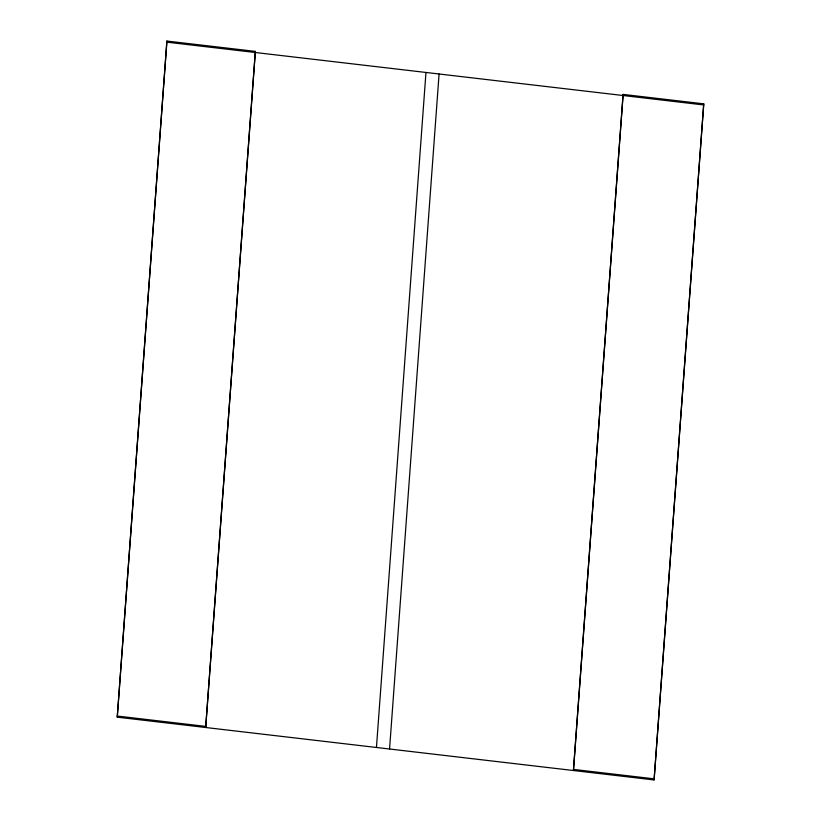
<?xml version="1.0" encoding="UTF-8"?>
<svg xmlns="http://www.w3.org/2000/svg" width="821" height="821" viewBox="0 0 821 821"><rect width="100%" height="100%" fill="white"/><g stroke="black" fill="none" stroke-linecap="round" stroke-linejoin="round"><path stroke-width="1.23" d="M623.108 94.405L573.438 770.519L623.108 94.405L703.751 103.836L654.091 779.95L117.249 717.164L166.909 41.05L255.352 51.395L205.681 727.509L255.352 51.395M117.249 717.164L166.909 41.05M376.449 747.479L425.966 72.464M389.554 749.009L439.081 73.993M654.091 779.95L703.751 103.836M166.766 42.148L703.607 104.934M117.393 716.066L205.835 726.411M573.581 769.421L654.234 778.852"/></g></svg>
